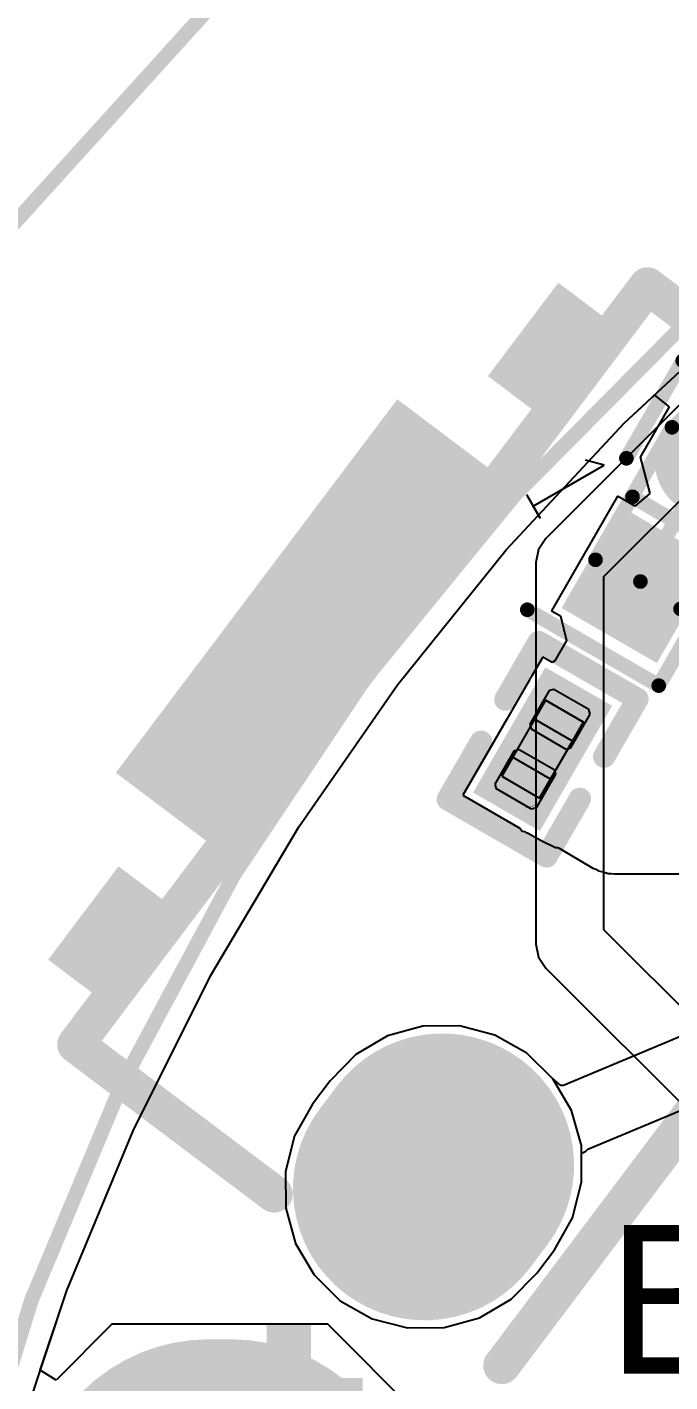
# Model space of a CAD drawing. Header units: millimetres. Extents: x 50 to 153, y 18 to 71.
# Drawn here: x 116.12 to 120.51, y 55.37 to 64.64 of the extents above; entities that cross this region are included whole.
import ezdxf

# ---------------------------------------------------------------- set-up
doc = ezdxf.new("R2010")
doc.units = ezdxf.units.MM
for name, color, linetype in [('BottomLayer', 5, 'Continuous'), ('BottomOverlay', 54, 'Continuous'), ('BottomPaste', 16, 'Continuous'), ('BottomSolder', 6, 'Continuous'), ('ConnectLayer', 7, 'Continuous'), ('KeepOutLayer', 6, 'Continuous'), ('Mechanical13', 56, 'Continuous'), ('Mechanical15', 56, 'Continuous'), ('Mechanical4', 56, 'Continuous'), ('Mechanical5', 56, 'Continuous'), ('MidLayer1', 16, 'Continuous'), ('MidLayer2', 76, 'Continuous'), ('MultiLayer', 9, 'Continuous'), ('PadHoleLayer', 156, 'Continuous'), ('TopLayer', 1, 'Continuous'), ('TopOverlay', 2, 'Continuous'), ('TopSolder', 216, 'Continuous')]:
    doc.layers.add(name, color=color, linetype=linetype)

# ---------------------------------------------------------------- blocks, each defined once
blk = doc.blocks.new('KEY__3X6X4_3_5_2')
at = {"layer": 'BottomLayer'}
for points, const_width in [([(-2.6284, -0.95), (-2.4284, -0.95)], 1.6), ([(2.4716, -1.15), (2.4716, -0.75)], 1.2)]:
    blk.add_lwpolyline(points, dxfattribs=dict(at, const_width=const_width))
for points, const_width in [([(-3.0284, -0.95, 1), (-2.2284, -0.95, 1)], 0.8), ([(-2.8284, -0.95, 1), (-2.0284, -0.95, 1)], 0.8), ([(2.1716, -0.75, 1), (2.7716, -0.75, 1)], 0.6), ([(2.1716, -1.15, 1), (2.7716, -1.15, 1)], 0.6)]:
    blk.add_lwpolyline(points, format="xyb", close=True, dxfattribs=dict(at, const_width=const_width))
at = {"layer": 'BottomSolder'}
for points, const_width in [([(-2.6284, -0.95), (-2.4284, -0.95)], 1.8032), ([(2.4716, -1.15), (2.4716, -0.75)], 1.4032)]:
    blk.add_lwpolyline(points, dxfattribs=dict(at, const_width=const_width))
for points, const_width in [([(-3.0792, -0.95, 1), (-2.1776, -0.95, 1)], 0.9016), ([(-2.8792, -0.95, 1), (-1.9776, -0.95, 1)], 0.9016), ([(2.1208, -0.75, 1), (2.8224, -0.75, 1)], 0.7016), ([(2.1208, -1.15, 1), (2.8224, -1.15, 1)], 0.7016)]:
    blk.add_lwpolyline(points, format="xyb", close=True, dxfattribs=dict(at, const_width=const_width))
at = {"layer": 'MidLayer1'}
for points, const_width in [([(-2.6284, -0.95), (-2.4284, -0.95)], 1.6), ([(2.4716, -1.15), (2.4716, -0.75)], 1.2)]:
    blk.add_lwpolyline(points, dxfattribs=dict(at, const_width=const_width))
for points, const_width in [([(-3.0284, -0.95, 1), (-2.2284, -0.95, 1)], 0.8), ([(-2.8284, -0.95, 1), (-2.0284, -0.95, 1)], 0.8), ([(2.1716, -0.75, 1), (2.7716, -0.75, 1)], 0.6), ([(2.1716, -1.15, 1), (2.7716, -1.15, 1)], 0.6)]:
    blk.add_lwpolyline(points, format="xyb", close=True, dxfattribs=dict(at, const_width=const_width))
at = {"layer": 'MidLayer2'}
for points, const_width in [([(-2.6284, -0.95), (-2.4284, -0.95)], 1.6), ([(2.4716, -1.15), (2.4716, -0.75)], 1.2)]:
    blk.add_lwpolyline(points, dxfattribs=dict(at, const_width=const_width))
for points, const_width in [([(-3.0284, -0.95, 1), (-2.2284, -0.95, 1)], 0.8), ([(-2.8284, -0.95, 1), (-2.0284, -0.95, 1)], 0.8), ([(2.1716, -0.75, 1), (2.7716, -0.75, 1)], 0.6), ([(2.1716, -1.15, 1), (2.7716, -1.15, 1)], 0.6)]:
    blk.add_lwpolyline(points, format="xyb", close=True, dxfattribs=dict(at, const_width=const_width))
at = {"layer": 'MultiLayer'}
for points, const_width in [([(-2.6284, -0.95), (-2.4284, -0.95)], 1.6), ([(2.4716, -1.15), (2.4716, -0.75)], 1.2)]:
    blk.add_lwpolyline(points, dxfattribs=dict(at, const_width=const_width))
for points, const_width in [([(-3.0284, -0.95, 1), (-2.2284, -0.95, 1)], 0.8), ([(-2.8284, -0.95, 1), (-2.0284, -0.95, 1)], 0.8), ([(2.1716, -0.75, 1), (2.7716, -0.75, 1)], 0.6), ([(2.1716, -1.15, 1), (2.7716, -1.15, 1)], 0.6)]:
    blk.add_lwpolyline(points, format="xyb", close=True, dxfattribs=dict(at, const_width=const_width))
at = {"layer": 'PadHoleLayer', "const_width": 0.1625}
for points in [[(-2.2773, -1.0218), (-2.3901, -1.1715, -1), (-2.7795, -0.8781), (-2.6666, -0.7284, -1)], [(2.7227, -1.0218), (2.6099, -1.1715, -1), (2.2205, -0.8781), (2.3334, -0.7284, -1)]]:
    blk.add_lwpolyline(points, format="xyb", close=True, dxfattribs=at)
at = {"layer": 'TopLayer'}
for points, const_width in [([(-2.6284, -0.95), (-2.4284, -0.95)], 1.6), ([(2.4716, -1.15), (2.4716, -0.75)], 1.2)]:
    blk.add_lwpolyline(points, dxfattribs=dict(at, const_width=const_width))
for points, const_width in [([(-3.0284, -0.95, 1), (-2.2284, -0.95, 1)], 0.8), ([(-2.8284, -0.95, 1), (-2.0284, -0.95, 1)], 0.8), ([(2.1716, -0.75, 1), (2.7716, -0.75, 1)], 0.6), ([(2.1716, -1.15, 1), (2.7716, -1.15, 1)], 0.6)]:
    blk.add_lwpolyline(points, format="xyb", close=True, dxfattribs=dict(at, const_width=const_width))
at = {"layer": 'TopOverlay', "const_width": 0.254}
for points in [[(-3.2784, 1.55), (3.2216, 1.55)], [(-3.2784, 1.55), (-3.2784, -0.15)], [(3.2216, 1.55), (3.2216, -0.1499)], [(-3.2784, -2.1), (3.2216, -2.1)]]:
    blk.add_lwpolyline(points, dxfattribs=at)
at = {"layer": 'TopOverlay', "const_width": 0.127}
for points in [[(-3.3419, 1.55, 1), (-3.2149, 1.55, 1)], [(-3.3419, 1.55, 1), (-3.2149, 1.55, 1)], [(3.1581, 1.55, 1), (3.2851, 1.55, 1)], [(3.1581, 1.55, 1), (3.2851, 1.55, 1)], [(-3.3419, -0.15, 1), (-3.2149, -0.15, 1)], [(3.1581, -0.1499, 1), (3.2851, -0.1499, 1)], [(-3.3419, -2.1, 1), (-3.2149, -2.1, 1)], [(3.1581, -2.1, 1), (3.2851, -2.1, 1)]]:
    blk.add_lwpolyline(points, format="xyb", close=True, dxfattribs=at)
at = {"layer": 'TopOverlay'}
for points in [[(-1.6284, 1.5501), (1.5716, 1.5501), (-1.6284, 2.45), (1.5716, 2.45)], [(-2.9284, 1.5501), (-2.1284, 1.5501), (-2.9284, 2.0501), (-2.1284, 2.0501)], [(2.0716, 1.5501), (2.8716, 1.5501), (2.0716, 2.0501), (2.8716, 2.0501)]]:
    blk.add_solid(points, dxfattribs=at)
at = {"layer": 'TopSolder'}
for points, const_width in [([(-2.6284, -0.95), (-2.4284, -0.95)], 1.8032), ([(2.4716, -1.15), (2.4716, -0.75)], 1.4032)]:
    blk.add_lwpolyline(points, dxfattribs=dict(at, const_width=const_width))
for points, const_width in [([(-3.0792, -0.95, 1), (-2.1776, -0.95, 1)], 0.9016), ([(-2.8792, -0.95, 1), (-1.9776, -0.95, 1)], 0.9016), ([(2.1208, -0.75, 1), (2.8224, -0.75, 1)], 0.7016), ([(2.1208, -1.15, 1), (2.8224, -1.15, 1)], 0.7016)]:
    blk.add_lwpolyline(points, format="xyb", close=True, dxfattribs=dict(at, const_width=const_width))
blk = doc.blocks.new('CONN_SMD_4P_P1_25_HCTL_HC_1_25_4PLT_B_6')
at = {"layer": 'BottomLayer', "const_width": 2.35}
blk.add_lwpolyline([(4.2, 1.455), (4.2, 1.305)], dxfattribs=at)
at = {"layer": 'BottomLayer', "const_width": 1.175}
for points in [[(3.6125, 1.455, 1), (4.7875, 1.455, 1)], [(3.6125, 1.305, 1), (4.7875, 1.305, 1)]]:
    blk.add_lwpolyline(points, format="xyb", close=True, dxfattribs=at)
at = {"layer": 'BottomPaste', "const_width": 2.35}
blk.add_lwpolyline([(4.2, 1.455), (4.2, 1.305)], dxfattribs=at)
at = {"layer": 'BottomPaste', "const_width": 1.175}
for points in [[(3.6125, 1.455, 1), (4.7875, 1.455, 1)], [(3.6125, 1.305, 1), (4.7875, 1.305, 1)]]:
    blk.add_lwpolyline(points, format="xyb", close=True, dxfattribs=at)
at = {"layer": 'BottomSolder', "const_width": 2.45}
blk.add_lwpolyline([(4.2, 1.455), (4.2, 1.305)], dxfattribs=at)
at = {"layer": 'BottomSolder', "const_width": 1.225}
for points in [[(3.5875, 1.455, 1), (4.8125, 1.455, 1)], [(3.5875, 1.305, 1), (4.8125, 1.305, 1)]]:
    blk.add_lwpolyline(points, format="xyb", close=True, dxfattribs=at)
blk = doc.blocks.new('LED_0402_B_24')
at = {"layer": 'BottomLayer', "const_width": 0.55}
blk.add_lwpolyline([(-0.0069, 0.5391), (-0.0069, 0.4891)], dxfattribs=at)
at = {"layer": 'BottomLayer', "const_width": 0.275}
for points in [[(-0.1444, 0.5391, 1), (0.1306, 0.5391, 1)], [(-0.1444, 0.4891, 1), (0.1306, 0.4891, 1)]]:
    blk.add_lwpolyline(points, format="xyb", close=True, dxfattribs=at)
at = {"layer": 'BottomLayer'}
blk.add_solid([(-0.2819, -0.7859), (0.2681, -0.7859), (-0.2819, -0.1859), (0.2681, -0.1859)], dxfattribs=at)
at = {"layer": 'BottomOverlay'}
for p, q in [((-0.8997, -0.3817), (-0.6187, 0.1048)), ((-0.6187, 0.1048), (-0.7467, 0.0705)), ((-0.9807, -0.3349), (-0.8186, -0.4286)), ((-0.8186, -0.4286), (-0.8997, -0.3817))]:
    blk.add_line(p, q, dxfattribs=at)
at = {"layer": 'BottomOverlay', "const_width": 0.1}
for points in [[(-0.5114, 0.9922), (0.4579, 0.9922)], [(-0.5114, 0.2213), (-0.5114, 0.9922)], [(0.4579, -1.0151), (0.4579, 0.9922)], [(-0.5805, -1.0151), (0.4579, -1.0151)]]:
    blk.add_lwpolyline(points, dxfattribs=at)
at = {"layer": 'BottomOverlay', "const_width": 0.05}
for points in [[(-0.5364, 0.9922, 1), (-0.4864, 0.9922, 1)], [(-0.5364, 0.9922, 1), (-0.4864, 0.9922, 1)], [(0.4329, 0.9922, 1), (0.4829, 0.9922, 1)], [(0.4329, 0.9922, 1), (0.4829, 0.9922, 1)], [(-0.5364, 0.2213, 1), (-0.4864, 0.2213, 1)], [(-0.6055, -1.0151, 1), (-0.5555, -1.0151, 1)], [(0.4329, -1.0151, 1), (0.4829, -1.0151, 1)], [(0.4329, -1.0151, 1), (0.4829, -1.0151, 1)]]:
    blk.add_lwpolyline(points, format="xyb", close=True, dxfattribs=at)
at = {"layer": 'BottomPaste', "const_width": 0.55}
blk.add_lwpolyline([(-0.0069, 0.5391), (-0.0069, 0.4891)], dxfattribs=at)
at = {"layer": 'BottomPaste', "const_width": 0.275}
for points in [[(-0.1444, 0.5391, 1), (0.1306, 0.5391, 1)], [(-0.1444, 0.4891, 1), (0.1306, 0.4891, 1)]]:
    blk.add_lwpolyline(points, format="xyb", close=True, dxfattribs=at)
at = {"layer": 'BottomPaste'}
blk.add_solid([(-0.2819, -0.7859), (0.2681, -0.7859), (-0.2819, -0.1859), (0.2681, -0.1859)], dxfattribs=at)
at = {"layer": 'BottomSolder', "const_width": 0.7532}
blk.add_lwpolyline([(-0.0069, 0.5391), (-0.0069, 0.4891)], dxfattribs=at)
at = {"layer": 'BottomSolder', "const_width": 0.3766}
for points in [[(-0.1952, 0.5391, 1), (0.1814, 0.5391, 1)], [(-0.1952, 0.4891, 1), (0.1814, 0.4891, 1)]]:
    blk.add_lwpolyline(points, format="xyb", close=True, dxfattribs=at)
at = {"layer": 'BottomSolder'}
blk.add_solid([(-0.3835, -0.8875), (0.3697, -0.8875), (-0.3835, -0.0843), (0.3697, -0.0843)], dxfattribs=at)
at = {"layer": 'Mechanical13', "const_width": 0.1}
for points in [[(-0.3473, 0.561), (0.3244, 0.561)], [(-0.3473, -0.4859), (-0.3473, 0.561)], [(0.3244, -0.4859), (0.3244, 0.561)], [(-0.3473, -0.4859), (0.3244, -0.4859)]]:
    blk.add_lwpolyline(points, dxfattribs=at)
at = {"layer": 'Mechanical13', "const_width": 0.05}
for points in [[(-0.3723, 0.561, 1), (-0.3223, 0.561, 1)], [(-0.3723, 0.561, 1), (-0.3223, 0.561, 1)], [(0.2994, 0.561, 1), (0.3494, 0.561, 1)], [(0.2994, 0.561, 1), (0.3494, 0.561, 1)], [(-0.3723, -0.4859, 1), (-0.3223, -0.4859, 1)], [(-0.3723, -0.4859, 1), (-0.3223, -0.4859, 1)], [(0.2994, -0.4859, 1), (0.3494, -0.4859, 1)], [(0.2994, -0.4859, 1), (0.3494, -0.4859, 1)]]:
    blk.add_lwpolyline(points, format="xyb", close=True, dxfattribs=at)
at = {"layer": 'Mechanical15', "const_width": 0.1}
for points in [[(-0.0069, -0.4609), (-0.0069, 0.489)], [(-0.3435, 0.014), (0.3244, 0.014)]]:
    blk.add_lwpolyline(points, dxfattribs=at)
at = {"layer": 'Mechanical15', "const_width": 0.05}
for points in [[(-0.0319, 0.489, 1), (0.0181, 0.489, 1)], [(-0.3684, 0.014, 1), (-0.3185, 0.014, 1)], [(0.2994, 0.014, 1), (0.3494, 0.014, 1)], [(-0.0319, -0.4609, 1), (0.0181, -0.4609, 1)]]:
    blk.add_lwpolyline(points, format="xyb", close=True, dxfattribs=at)
blk = doc.blocks.new('R0201_B_25')
at = {"layer": 'BottomLayer'}
for points in [[(-0.3752, -0.162), (-0.0721, -0.162), (-0.3752, 0.162), (-0.0721, 0.162)], [(0.1079, -0.162), (0.411, -0.162), (0.1079, 0.162), (0.411, 0.162)]]:
    blk.add_solid(points, dxfattribs=at)
at = {"layer": 'BottomOverlay', "const_width": 0.1524}
for points in [[(-0.6038, -0.3906), (-0.6038, 0.3906)], [(-0.1483, 0.3906), (-0.6038, 0.3906)], [(0.6396, 0.3906), (0.1841, 0.3906)], [(0.6396, -0.3906), (0.6396, 0.3906)], [(-0.1483, -0.3906), (-0.6038, -0.3906)], [(0.6396, -0.3906), (0.1841, -0.3906)]]:
    blk.add_lwpolyline(points, dxfattribs=at)
at = {"layer": 'BottomOverlay', "const_width": 0.0762}
for points in [[(-0.6419, 0.3906, 1), (-0.5657, 0.3906, 1)], [(-0.6419, 0.3906, 1), (-0.5657, 0.3906, 1)], [(-0.1864, 0.3906, 1), (-0.1102, 0.3906, 1)], [(0.146, 0.3906, 1), (0.2222, 0.3906, 1)], [(0.6015, 0.3906, 1), (0.6777, 0.3906, 1)], [(0.6015, 0.3906, 1), (0.6777, 0.3906, 1)], [(-0.6419, -0.3906, 1), (-0.5657, -0.3906, 1)], [(-0.6419, -0.3906, 1), (-0.5657, -0.3906, 1)], [(-0.1864, -0.3906, 1), (-0.1102, -0.3906, 1)], [(0.146, -0.3906, 1), (0.2222, -0.3906, 1)], [(0.6015, -0.3906, 1), (0.6777, -0.3906, 1)], [(0.6015, -0.3906, 1), (0.6777, -0.3906, 1)]]:
    blk.add_lwpolyline(points, format="xyb", close=True, dxfattribs=at)
at = {"layer": 'BottomPaste'}
for p, q in [((-0.3512, 0.162), (-0.3752, 0.138)), ((-0.3752, 0.138), (-0.3752, -0.138)), ((-0.0871, 0.162), (-0.3512, 0.162)), ((-0.0631, 0.138), (-0.0871, 0.162)), ((-0.0631, -0.138), (-0.0631, 0.138)), ((0.0989, 0.138), (0.1229, 0.162)), ((0.0989, -0.138), (0.0989, 0.138)), ((0.1229, 0.162), (0.3871, 0.162)), ((0.3871, 0.162), (0.411, 0.138)), ((0.411, 0.138), (0.411, -0.138)), ((-0.3752, -0.138), (-0.3512, -0.162)), ((-0.3512, -0.162), (-0.0871, -0.162)), ((-0.0871, -0.162), (-0.0631, -0.138)), ((0.1229, -0.162), (0.0989, -0.138)), ((0.387, -0.162), (0.1229, -0.162)), ((0.411, -0.138), (0.387, -0.162))]:
    blk.add_line(p, q, dxfattribs=at)
for points in [[(-0.3752, -0.162), (-0.0721, -0.162), (-0.3752, 0.162), (-0.0721, 0.162)], [(0.1079, -0.162), (0.411, -0.162), (0.1079, 0.162), (0.411, 0.162)]]:
    blk.add_solid(points, dxfattribs=at)
at = {"layer": 'BottomSolder'}
for points in [[(-0.4768, -0.2636), (0.0295, -0.2636), (-0.4768, 0.2636), (0.0295, 0.2636)], [(0.0063, -0.2636), (0.5126, -0.2636), (0.0063, 0.2636), (0.5126, 0.2636)]]:
    blk.add_solid(points, dxfattribs=at)
at = {"layer": 'Mechanical15', "const_width": 0.00254}
blk.add_lwpolyline([(0.4229, 0.1016), (0.3721, 0.1524)], dxfattribs=at)
at = {"layer": 'Mechanical15', "const_width": 0.00127}
for points in [[(0.3714, 0.1524, 1), (0.3727, 0.1524, 1)], [(0.4222, 0.1016, 1), (0.4235, 0.1016, 1)]]:
    blk.add_lwpolyline(points, format="xyb", close=True, dxfattribs=at)
at = {"layer": 'Mechanical4'}
for p, q in [((0.3179, 0.15), (-0.2821, 0.15)), ((-0.2821, 0.15), (-0.2821, -0.1501)), ((0.3179, -0.1501), (0.3179, 0.15)), ((-0.2821, -0.1501), (0.3179, -0.1501))]:
    blk.add_line(p, q, dxfattribs=at)
at = {"layer": 'Mechanical5'}
for p, q in [((-0.2821, -0.1501), (-0.2821, 0.15)), ((-0.2821, 0.15), (-0.1321, 0.15)), ((-0.1321, 0.15), (-0.1321, -0.1501)), ((0.3179, 0.15), (0.1679, 0.15)), ((0.1679, 0.15), (0.1679, -0.1501)), ((0.3179, -0.1501), (0.3179, 0.15)), ((-0.1321, -0.1501), (-0.2821, -0.1501)), ((0.1679, -0.1501), (0.3179, -0.1501))]:
    blk.add_line(p, q, dxfattribs=at)

msp = doc.modelspace()

# ---------------------------------------------------------------- linework, layer by layer
at = {"layer": 'ConnectLayer'}
for p, q in [((120.2011, 61.9322), (120.6783, 62.3764)), ((120.2011, 61.9322), (120.6783, 62.3764)), ((120.7279, 62.2074), (119.6643, 61.1438)), ((120.2011, 61.9322), (120.586, 62.2905)), ((120.2011, 61.9322), (120.4079, 62.1247)), ((120.4079, 62.1247), (120.5084, 62.0447)), ((120.5084, 62.0447), (120.3095, 61.7003)), ((119.3939, 61.0651), (120.2011, 61.9322)), ((119.3939, 61.0651), (120.2011, 61.9322)), ((119.3939, 61.0651), (120.2011, 61.9322)), ((119.3939, 61.0651), (120.2011, 61.9322)), ((120.0622, 60.8825), (121.0773, 61.8975)), ((120.3095, 61.7003), (120.3761, 61.4518)), ((120.1551, 61.4328), (119.7027, 60.6492)), ((120.2737, 61.3643), (120.1551, 61.4328)), ((120.3761, 61.4518), (120.2737, 61.3643)), ((119.6643, 61.1438), (119.6138, 61.0682)), ((118.6505, 60.1427), (119.3939, 61.0651)), ((118.6505, 60.1427), (119.3939, 61.0651)), ((118.6505, 60.1427), (119.3939, 61.0651)), ((118.6505, 60.1427), (119.3939, 61.0651)), ((119.6138, 61.0682), (119.596, 60.979)), ((119.596, 60.979), (119.596, 58.3686)), ((120.0622, 58.4651), (120.0622, 60.8825)), ((119.7027, 60.6492), (119.7651, 60.6131)), ((119.7651, 60.6131), (119.8062, 60.4463)), ((119.8062, 60.4463), (119.7249, 60.3073)), ((119.6428, 60.3314), (119.5661, 60.1986)), ((119.7077, 60.294), (119.6428, 60.3314)), ((119.7088, 60.2958), (119.7077, 60.294)), ((119.7249, 60.3073), (119.7088, 60.2958)), ((119.5537, 60.1771), (119.398, 59.9075)), ((119.5568, 60.1824), (119.5537, 60.1795)), ((119.5537, 60.1795), (119.5537, 60.1771)), ((119.561, 60.1897), (119.5568, 60.1824)), ((119.5617, 60.1952), (119.561, 60.1897)), ((119.5661, 60.1986), (119.5617, 60.1952)), ((117.9749, 59.1696), (118.6505, 60.1427)), ((117.9749, 59.1696), (118.6505, 60.1427)), ((117.9749, 59.1696), (118.6505, 60.1427)), ((117.9749, 59.1696), (118.6505, 60.1427)), ((119.398, 59.9075), (119.3388, 59.805)), ((119.3388, 59.805), (119.2797, 59.7025)), ((119.2797, 59.7025), (119.0973, 59.3866)), ((119.0973, 59.3866), (119.4873, 59.1614)), ((117.3704, 58.1507), (117.9749, 59.1696)), ((117.3704, 58.1507), (117.9749, 59.1696)), ((117.3704, 58.1507), (117.9749, 59.1696)), ((117.3704, 58.1507), (117.9749, 59.1696)), ((119.4873, 59.1614), (119.5025, 59.1417)), ((119.5025, 59.1417), (119.5191, 59.1395)), ((119.5191, 59.1395), (119.5317, 59.1284)), ((119.5317, 59.1284), (119.5387, 59.1288)), ((119.5387, 59.1288), (119.6418, 59.0722)), ((119.6418, 59.0722), (119.7313, 59.03)), ((119.7313, 59.03), (119.7455, 59.0282)), ((119.7455, 59.0282), (119.7559, 59.0238)), ((119.7559, 59.0238), (119.9867, 58.8877)), ((119.9867, 58.8877), (120.0057, 58.8811)), ((120.0057, 58.8811), (120.0224, 58.8699)), ((120.0224, 58.8699), (120.0577, 58.8629)), ((120.0577, 58.8629), (120.0916, 58.851)), ((120.0916, 58.851), (120.1117, 58.8521)), ((120.1117, 58.8521), (120.1314, 58.8482)), ((120.1314, 58.8482), (120.6317, 58.8482)), ((121.7595, 56.7678), (120.0622, 58.4651)), ((119.596, 58.3686), (119.6138, 58.2794)), ((121.9886, 58.3243), (119.785, 57.4007)), ((119.6138, 58.2794), (119.6643, 58.2037)), ((116.8401, 57.0914), (117.3704, 58.1507)), ((116.8401, 57.0914), (117.3704, 58.1507)), ((116.8401, 57.0914), (117.3704, 58.1507)), ((116.8401, 57.0914), (117.3704, 58.1507)), ((119.6643, 58.2037), (121.4982, 56.3699)), ((119.9524, 56.9655), (122.1256, 57.8763)), ((118.8225, 57.8066), (118.5808, 57.7395)), ((118.8225, 57.8066), (118.5808, 57.7395)), ((118.8225, 57.8066), (118.5808, 57.7395)), ((118.8225, 57.8066), (118.5808, 57.7395)), ((119.0732, 57.8088), (118.8225, 57.8066)), ((119.0732, 57.8088), (118.8225, 57.8066)), ((119.0732, 57.8088), (118.8225, 57.8066)), ((119.0732, 57.8088), (118.8225, 57.8066)), ((119.316, 57.746), (119.0732, 57.8088)), ((119.316, 57.746), (119.0732, 57.8088)), ((119.316, 57.746), (119.0732, 57.8088)), ((119.316, 57.746), (119.0732, 57.8088)), ((118.5808, 57.7395), (118.3647, 57.6123)), ((118.5808, 57.7395), (118.3647, 57.6123)), ((118.5808, 57.7395), (118.3647, 57.6123)), ((118.5808, 57.7395), (118.3647, 57.6123)), ((119.5343, 57.6225), (119.316, 57.746)), ((119.5343, 57.6225), (119.316, 57.746)), ((119.5343, 57.6225), (119.316, 57.746)), ((119.5343, 57.6225), (119.316, 57.746)), ((118.3647, 57.6123), (118.189, 57.4334)), ((118.3647, 57.6123), (118.189, 57.4334)), ((118.3647, 57.6123), (118.189, 57.4334)), ((118.3647, 57.6123), (118.189, 57.4334)), ((119.7131, 57.4467), (119.5343, 57.6225)), ((119.7131, 57.4467), (119.5343, 57.6225)), ((119.7131, 57.4467), (119.5343, 57.6225)), ((119.7131, 57.4467), (119.5343, 57.6225)), ((118.189, 57.4334), (118.0686, 57.2737)), ((118.189, 57.4334), (118.0686, 57.2737)), ((118.189, 57.4334), (118.0686, 57.2737)), ((118.189, 57.4334), (118.0686, 57.2737)), ((119.7674, 57.4018), (119.7131, 57.4467)), ((119.8404, 57.2306), (119.7131, 57.4467)), ((119.8404, 57.2306), (119.7131, 57.4467)), ((119.8404, 57.2306), (119.7131, 57.4467)), ((119.785, 57.4007), (119.7674, 57.4018)), ((118.0686, 57.2737), (117.9451, 57.0554)), ((118.0686, 57.2737), (117.9451, 57.0554)), ((118.0686, 57.2737), (117.9451, 57.0554)), ((118.0686, 57.2737), (117.9451, 57.0554)), ((119.9074, 56.989), (119.8404, 57.2306)), ((119.9074, 56.989), (119.8404, 57.2306)), ((119.9074, 56.989), (119.8404, 57.2306)), ((116.3868, 55.9969), (116.8401, 57.0914)), ((116.3868, 55.9969), (116.8401, 57.0914)), ((116.3868, 55.9969), (116.8401, 57.0914)), ((116.3868, 55.9969), (116.8401, 57.0914)), ((117.9451, 57.0554), (117.8823, 56.8126)), ((117.9451, 57.0554), (117.8823, 56.8126)), ((117.9451, 57.0554), (117.8823, 56.8126)), ((117.9451, 57.0554), (117.8823, 56.8126)), ((119.9096, 56.7382), (119.9074, 56.989)), ((119.9096, 56.7382), (119.9074, 56.989)), ((119.9096, 56.7382), (119.9074, 56.989)), ((119.9079, 56.9367), (119.9148, 56.9403)), ((119.9096, 56.7382), (119.9079, 56.9367)), ((119.9148, 56.9403), (119.9388, 56.9511)), ((119.9388, 56.9511), (119.9524, 56.9655)), ((117.8823, 56.8126), (117.8845, 56.5619)), ((117.8823, 56.8126), (117.8845, 56.5619)), ((117.8823, 56.8126), (117.8845, 56.5619)), ((117.8823, 56.8126), (117.8845, 56.5619)), ((119.8468, 56.4954), (119.9096, 56.7382)), ((119.8468, 56.4954), (119.9096, 56.7382)), ((119.8468, 56.4954), (119.9096, 56.7382)), ((119.8468, 56.4954), (119.9096, 56.7382)), ((117.8845, 56.5619), (117.9515, 56.3202)), ((117.8845, 56.5619), (117.9515, 56.3202)), ((117.8845, 56.5619), (117.9515, 56.3202)), ((117.8845, 56.5619), (117.9515, 56.3202)), ((119.7233, 56.2772), (119.8468, 56.4954)), ((119.7233, 56.2772), (119.8468, 56.4954)), ((119.7233, 56.2772), (119.8468, 56.4954)), ((119.7233, 56.2772), (119.8468, 56.4954)), ((117.9515, 56.3202), (118.0788, 56.1042)), ((117.9515, 56.3202), (118.0788, 56.1042)), ((117.9515, 56.3202), (118.0788, 56.1042)), ((117.9515, 56.3202), (118.0788, 56.1042)), ((119.603, 56.1175), (119.7233, 56.2772)), ((119.603, 56.1175), (119.7233, 56.2772)), ((119.603, 56.1175), (119.7233, 56.2772)), ((119.603, 56.1175), (119.7233, 56.2772)), ((118.0788, 56.1042), (118.2577, 55.9284)), ((118.0788, 56.1042), (118.2577, 55.9284)), ((118.0788, 56.1042), (118.2577, 55.9284)), ((118.0788, 56.1042), (118.2577, 55.9284)), ((119.4272, 55.9386), (119.603, 56.1175)), ((119.4272, 55.9386), (119.603, 56.1175)), ((119.4272, 55.9386), (119.603, 56.1175)), ((119.4272, 55.9386), (119.603, 56.1175)), ((116.0126, 54.8729), (116.3868, 55.9969)), ((116.0126, 54.8729), (116.3868, 55.9969)), ((116.0126, 54.8729), (116.3868, 55.9969)), ((116.2053, 55.4518), (116.3868, 55.9969)), ((118.2577, 55.9284), (118.4759, 55.8049)), ((118.2577, 55.9284), (118.4759, 55.8049)), ((118.2577, 55.9284), (118.4759, 55.8049)), ((118.2577, 55.9284), (118.4759, 55.8049)), ((119.2111, 55.8113), (119.4272, 55.9386)), ((119.2111, 55.8113), (119.4272, 55.9386)), ((119.2111, 55.8113), (119.4272, 55.9386)), ((119.2111, 55.8113), (119.4272, 55.9386)), ((118.4759, 55.8049), (118.7187, 55.7421)), ((118.4759, 55.8049), (118.7187, 55.7421)), ((118.4759, 55.8049), (118.7187, 55.7421)), ((118.4759, 55.8049), (118.7187, 55.7421)), ((118.9695, 55.7443), (119.2111, 55.8113)), ((118.9695, 55.7443), (119.2111, 55.8113)), ((118.9695, 55.7443), (119.2111, 55.8113)), ((118.9695, 55.7443), (119.2111, 55.8113)), ((116.6952, 55.7668), (116.3134, 55.385)), ((118.1726, 55.7668), (116.6952, 55.7668)), ((118.8363, 55.1031), (118.1726, 55.7668)), ((118.7187, 55.7421), (118.9695, 55.7443)), ((118.7187, 55.7421), (118.9695, 55.7443)), ((118.7187, 55.7421), (118.9695, 55.7443)), ((118.7187, 55.7421), (118.9695, 55.7443)), ((116.3134, 55.385), (116.2053, 55.4518))]:
    msp.add_line(p, q, dxfattribs=at)
at = {"layer": 'KeepOutLayer', "const_width": 0.1}
msp.add_lwpolyline([(125.676, 34.6072, -0.650183), (124.5718, 65.2974)], format="xyb", dxfattribs=at)
at = {"layer": 'TopOverlay', "const_width": 0.1}
msp.add_lwpolyline([(152.5477, 50.1974, 1), (111.3241, 50.1974, 1)], format="xyb", close=True, dxfattribs=at)
at = {"layer": 'TopOverlay'}
for points in [[(118.0587, 54.7262), (118.0587, 55.7727), (117.7539, 54.7262), (117.7539, 55.7727)], [(117.3653, 55.0937), (118.4118, 55.0937), (117.3653, 55.3985), (118.4118, 55.3985)]]:
    msp.add_solid(points, dxfattribs=at)

# ---------------------------------------------------------------- block references
for name, p, rotation in [('KEY__3X6X4_3_5_2', (119.6589, 59.3664), 53), ('LED_0402_B_24', (120.548, 61.2447), 330.0000000000001), ('R0201_B_25', (119.6513, 59.7173), 240), ('CONN_SMD_4P_P1_25_HCTL_HC_1_25_4PLT_B_6', (118.8139, 50.2394), 90)]:
    msp.add_blockref(name, p, dxfattribs=dict(rotation=rotation))

# ---------------------------------------------------------------- texts
msp.add_text('BAT', height=1.016, dxfattribs=at).set_placement((120.0882, 55.4298))

doc.saveas('drawing.dxf')
